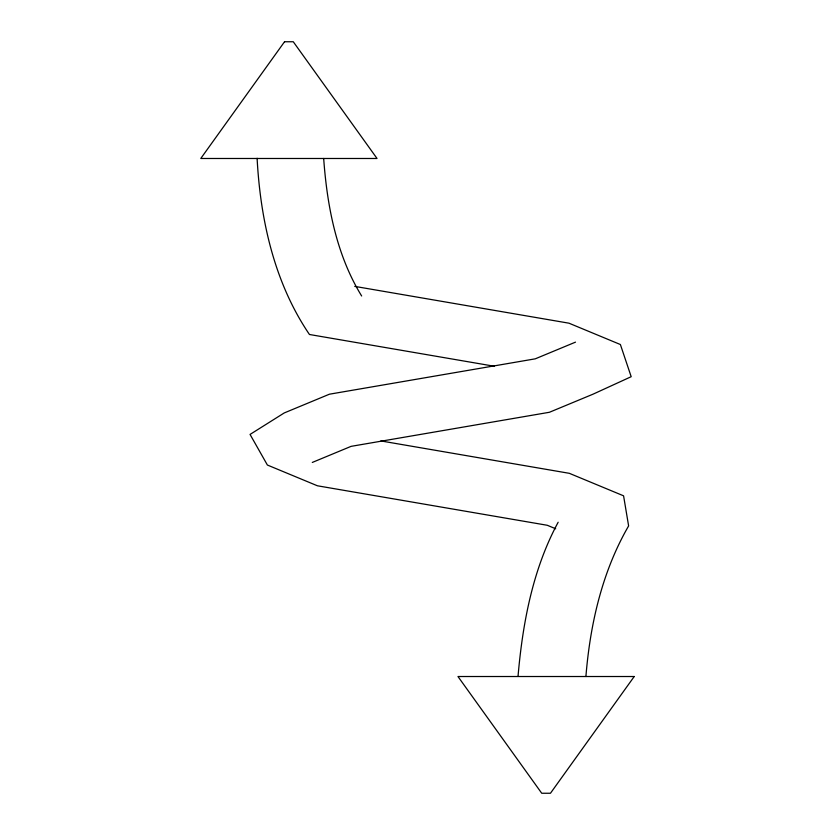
<?xml version="1.0" encoding="UTF-8"?>
<svg xmlns="http://www.w3.org/2000/svg" width="835" height="835" viewBox="0 0 835 835"><rect width="100%" height="100%" fill="white"/><g stroke="black" fill="none" stroke-linecap="round" stroke-linejoin="round"><path stroke-width="1.25" d="M518.065 675.912C522.679 623.056 532.72 569.355 558.156 522.251M585.909 676.507C590.136 624.204 602.129 571.683 628.619 525.914L623.578 495.823L569.334 473.32L380.812 440.922M575.492 342.141L535.266 358.831L329.418 394.203L284.244 412.939L250.051 434.43L267.388 465.032L317.404 485.782L547.28 525.278L555.703 528.774M312.29 462.444L351.107 446.349L549.43 412.271L592.975 394.203L631.187 376.7L620.384 344.521L568.959 323.187L354.739 286.384M494.226 366.241L309.451 334.491C274.36 282.814 260.363 219.887 257.107 158.285M361.649 295.987C336.38 254.894 327.101 205.984 323.677 158.462M284.537 41.75L200.776 158.483L377.034 158.483L293.273 41.75L284.537 41.75M634.224 676.517L550.463 793.25L541.727 793.25L457.966 676.517L634.224 676.517"/></g></svg>
